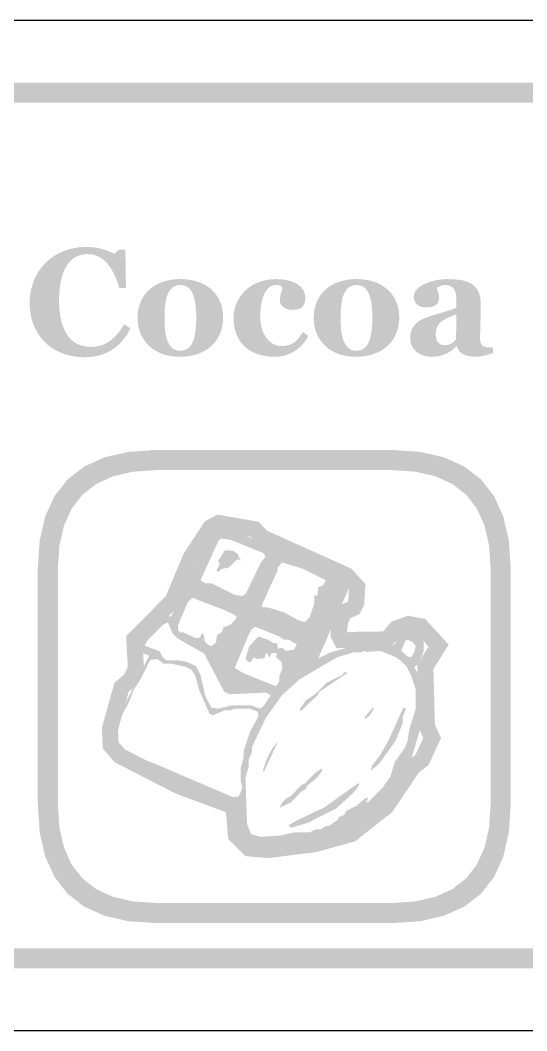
# Model space of a CAD drawing. Header units: millimetres. Extents: x 6 to 294, y 109 to 451.
# Drawn here: x 32.95 to 43.02, y 340.86 to 360.94 of the extents above; entities that cross this region are included whole.
import ezdxf

# ---------------------------------------------------------------- set-up
doc = ezdxf.new("R2010")
doc.units = ezdxf.units.MM
doc.layers.add('CUT', color=1, linetype='Continuous')
doc.layers.add('RASTER', color=7, linetype='Continuous')

msp = doc.modelspace()

# ---------------------------------------------------------------- hatches: boundary and pattern name
at = {"layer": 'RASTER'}
h = msp.add_hatch(color=7, dxfattribs=at)
h.paths.add_polyline_path([(7.2, 357.501), (7.234, 358.016), (7.337, 358.463), (7.509, 358.841), (7.75, 359.151), (8.059, 359.391), (8.438, 359.563), (8.884, 359.666), (9.4, 359.701), (66.6, 359.701), (67.116, 359.666), (67.563, 359.563), (67.941, 359.391), (68.25, 359.151), (68.491, 358.841), (68.663, 358.463), (68.766, 358.016), (68.8, 357.501), (68.8, 344.301), (68.766, 343.785), (68.663, 343.338), (68.491, 342.96), (68.25, 342.651), (67.941, 342.41), (67.563, 342.238), (67.116, 342.135), (66.6, 342.101), (9.4, 342.101), (8.884, 342.135), (8.438, 342.238), (8.059, 342.41), (7.75, 342.651), (7.509, 342.96), (7.337, 343.338), (7.234, 343.785), (7.2, 344.301)])
h.paths.add_polyline_path([(7.6, 357.501), (7.6, 344.301), (7.628, 343.879), (7.712, 343.513), (7.853, 343.204), (8.05, 342.951), (8.303, 342.754), (8.612, 342.613), (8.978, 342.529), (9.4, 342.501), (66.6, 342.501), (67.022, 342.529), (67.387, 342.613), (67.697, 342.754), (67.95, 342.951), (68.147, 343.204), (68.288, 343.513), (68.372, 343.879), (68.4, 344.301), (68.4, 357.501), (68.372, 357.923), (68.288, 358.288), (68.147, 358.598), (67.95, 358.851), (67.697, 359.048), (67.387, 359.188), (67.022, 359.273), (66.6, 359.301), (9.4, 359.301), (8.978, 359.273), (8.612, 359.188), (8.303, 359.048), (8.05, 358.851), (7.853, 358.598), (7.712, 358.288), (7.628, 357.923), (7.6, 357.501)], flags=0)
for points in [[(34.225, 354.245), (34.168, 354.246), (34.113, 354.25), (34.058, 354.256), (34.004, 354.264), (33.951, 354.274), (33.899, 354.287), (33.848, 354.302), (33.797, 354.319), (33.748, 354.339), (33.701, 354.36), (33.655, 354.384), (33.611, 354.41), (33.568, 354.438), (33.527, 354.468), (33.488, 354.5), (33.45, 354.534), (33.415, 354.569), (33.382, 354.607), (33.35, 354.646), (33.321, 354.688), (33.293, 354.731), (33.267, 354.777), (33.244, 354.825), (33.222, 354.874), (33.202, 354.926), (33.185, 354.978), (33.171, 355.032), (33.159, 355.087), (33.15, 355.144), (33.143, 355.201), (33.139, 355.26), (33.138, 355.32), (33.139, 355.38), (33.143, 355.439), (33.15, 355.497), (33.159, 355.553), (33.171, 355.608), (33.186, 355.663), (33.203, 355.716), (33.222, 355.768), (33.245, 355.818), (33.269, 355.867), (33.295, 355.914), (33.324, 355.96), (33.354, 356.004), (33.387, 356.046), (33.422, 356.086), (33.459, 356.125), (33.497, 356.16), (33.537, 356.194), (33.579, 356.226), (33.623, 356.256), (33.669, 356.283), (33.717, 356.309), (33.766, 356.332), (33.818, 356.354), (33.871, 356.373), (33.924, 356.389), (33.979, 356.403), (34.035, 356.415), (34.091, 356.424), (34.149, 356.43), (34.207, 356.434), (34.266, 356.435), (34.309, 356.434), (34.351, 356.432), (34.391, 356.429), (34.431, 356.425), (34.47, 356.419), (34.508, 356.412), (34.545, 356.403), (34.581, 356.393), (34.616, 356.383), (34.649, 356.372), (34.681, 356.36), (34.712, 356.349), (34.742, 356.337), (34.769, 356.325), (34.796, 356.312), (34.821, 356.299), (34.912, 356.379), (35.04, 356.379), (35.053, 355.621), (34.924, 355.621), (34.896, 355.705), (34.866, 355.783), (34.835, 355.855), (34.803, 355.922), (34.769, 355.982), (34.734, 356.038), (34.698, 356.087), (34.66, 356.13), (34.621, 356.168), (34.579, 356.202), (34.535, 356.229), (34.49, 356.252), (34.442, 356.27), (34.392, 356.283), (34.339, 356.29), (34.285, 356.293), (34.218, 356.289), (34.156, 356.278), (34.097, 356.259), (34.043, 356.232), (33.992, 356.198), (33.946, 356.157), (33.904, 356.107), (33.866, 356.051), (33.833, 355.987), (33.803, 355.917), (33.779, 355.841), (33.759, 355.759), (33.743, 355.671), (33.732, 355.577), (33.725, 355.477), (33.723, 355.37), (33.723, 355.309), (33.726, 355.251), (33.73, 355.195), (33.735, 355.141), (33.742, 355.089), (33.75, 355.04), (33.76, 354.992), (33.772, 354.948), (33.784, 354.905), (33.798, 354.864), (33.813, 354.826), (33.828, 354.79), (33.845, 354.755), (33.862, 354.723), (33.881, 354.693), (33.9, 354.666), (33.922, 354.639), (33.944, 354.614), (33.968, 354.59), (33.993, 354.569), (34.018, 354.55), (34.045, 354.532), (34.072, 354.516), (34.101, 354.502), (34.13, 354.49), (34.16, 354.479), (34.191, 354.471), (34.223, 354.463), (34.255, 354.458), (34.288, 354.453), (34.322, 354.451), (34.357, 354.45), (34.408, 354.452), (34.457, 354.457), (34.504, 354.466), (34.551, 354.478), (34.596, 354.494), (34.639, 354.513), (34.682, 354.535), (34.722, 354.562), (34.762, 354.591), (34.801, 354.624), (34.839, 354.661), (34.876, 354.701), (34.912, 354.745), (34.947, 354.793), (34.981, 354.844), (35.015, 354.898), (35.141, 354.822), (35.125, 354.79), (35.108, 354.76), (35.091, 354.729), (35.073, 354.7), (35.055, 354.672), (35.036, 354.644), (35.017, 354.617), (34.997, 354.592), (34.977, 354.567), (34.955, 354.542), (34.933, 354.519), (34.91, 354.497), (34.887, 354.475), (34.862, 354.455), (34.837, 354.435), (34.811, 354.417), (34.782, 354.397), (34.752, 354.378), (34.721, 354.361), (34.689, 354.345), (34.657, 354.33), (34.624, 354.315), (34.59, 354.302), (34.555, 354.291), (34.52, 354.28), (34.482, 354.271), (34.443, 354.263), (34.403, 354.256), (34.361, 354.252), (34.317, 354.248), (34.272, 354.246), (34.225, 354.245)], [(38.009, 354.254), (37.959, 354.255), (37.91, 354.258), (37.863, 354.262), (37.817, 354.269), (37.773, 354.277), (37.73, 354.287), (37.689, 354.299), (37.649, 354.313), (37.611, 354.329), (37.575, 354.346), (37.54, 354.364), (37.507, 354.383), (37.476, 354.404), (37.446, 354.427), (37.418, 354.45), (37.392, 354.475), (37.368, 354.502), (37.345, 354.529), (37.323, 354.558), (37.304, 354.589), (37.286, 354.62), (37.269, 354.653), (37.254, 354.686), (37.241, 354.721), (37.23, 354.757), (37.219, 354.794), (37.211, 354.831), (37.204, 354.87), (37.198, 354.909), (37.195, 354.948), (37.192, 354.989), (37.191, 355.03), (37.192, 355.068), (37.195, 355.106), (37.2, 355.142), (37.207, 355.179), (37.215, 355.215), (37.226, 355.251), (37.238, 355.286), (37.252, 355.32), (37.268, 355.354), (37.285, 355.387), (37.304, 355.419), (37.324, 355.45), (37.345, 355.479), (37.368, 355.508), (37.392, 355.535), (37.417, 355.562), (37.445, 355.588), (37.474, 355.613), (37.505, 355.636), (37.537, 355.658), (37.571, 355.679), (37.607, 355.698), (37.644, 355.716), (37.683, 355.733), (37.723, 355.748), (37.764, 355.761), (37.807, 355.772), (37.85, 355.78), (37.894, 355.787), (37.94, 355.792), (37.986, 355.795), (38.034, 355.796), (38.099, 355.795), (38.161, 355.79), (38.22, 355.782), (38.275, 355.771), (38.327, 355.757), (38.375, 355.739), (38.419, 355.718), (38.46, 355.695), (38.497, 355.668), (38.529, 355.639), (38.555, 355.608), (38.578, 355.575), (38.595, 355.54), (38.607, 355.502), (38.614, 355.462), (38.617, 355.42), (38.616, 355.394), (38.613, 355.37), (38.609, 355.347), (38.603, 355.325), (38.595, 355.304), (38.585, 355.285), (38.574, 355.267), (38.561, 355.25), (38.546, 355.235), (38.528, 355.222), (38.508, 355.211), (38.485, 355.202), (38.46, 355.195), (38.432, 355.19), (38.402, 355.187), (38.369, 355.186), (38.342, 355.186), (38.316, 355.189), (38.292, 355.193), (38.268, 355.199), (38.246, 355.206), (38.225, 355.215), (38.204, 355.226), (38.185, 355.238), (38.168, 355.252), (38.153, 355.267), (38.14, 355.282), (38.13, 355.299), (38.122, 355.317), (38.116, 355.336), (38.112, 355.355), (38.111, 355.376), (38.112, 355.394), (38.113, 355.412), (38.115, 355.43), (38.117, 355.447), (38.12, 355.465), (38.125, 355.483), (38.129, 355.5), (38.135, 355.518), (38.14, 355.535), (38.145, 355.551), (38.15, 355.566), (38.153, 355.58), (38.157, 355.593), (38.159, 355.605), (38.161, 355.615), (38.163, 355.625), (38.158, 355.631), (38.154, 355.637), (38.149, 355.643), (38.144, 355.648), (38.139, 355.653), (38.133, 355.658), (38.128, 355.662), (38.122, 355.665), (38.115, 355.669), (38.107, 355.671), (38.099, 355.674), (38.09, 355.676), (38.08, 355.677), (38.069, 355.678), (38.057, 355.679), (38.044, 355.679), (38.028, 355.679), (38.012, 355.677), (37.996, 355.675), (37.981, 355.672), (37.966, 355.667), (37.952, 355.662), (37.938, 355.656), (37.924, 355.648), (37.91, 355.64), (37.897, 355.63), (37.884, 355.619), (37.871, 355.606), (37.859, 355.592), (37.847, 355.576), (37.835, 355.559), (37.823, 355.54), (37.812, 355.521), (37.801, 355.5), (37.791, 355.478), (37.782, 355.454), (37.773, 355.429), (37.765, 355.402), (37.757, 355.374), (37.75, 355.344), (37.744, 355.312), (37.738, 355.279), (37.734, 355.244), (37.73, 355.208), (37.727, 355.17), (37.725, 355.131), (37.724, 355.09), (37.723, 355.048), (37.725, 354.984), (37.731, 354.924), (37.74, 354.867), (37.754, 354.812), (37.771, 354.761), (37.792, 354.714), (37.817, 354.669), (37.845, 354.627), (37.877, 354.59), (37.91, 354.558), (37.944, 354.53), (37.98, 354.508), (38.017, 354.49), (38.056, 354.478), (38.096, 354.47), (38.138, 354.468), (38.177, 354.469), (38.215, 354.472), (38.25, 354.478), (38.284, 354.486), (38.315, 354.496), (38.344, 354.509), (38.371, 354.523), (38.396, 354.54), (38.42, 354.559), (38.443, 354.58), (38.465, 354.603), (38.487, 354.628), (38.508, 354.655), (38.528, 354.683), (38.548, 354.714), (38.567, 354.746), (38.677, 354.67), (38.665, 354.648), (38.653, 354.626), (38.64, 354.605), (38.627, 354.584), (38.613, 354.564), (38.599, 354.545), (38.584, 354.525), (38.568, 354.507), (38.552, 354.488), (38.535, 354.471), (38.518, 354.453), (38.499, 354.437), (38.48, 354.421), (38.46, 354.405), (38.439, 354.39), (38.417, 354.376), (38.394, 354.361), (38.371, 354.347), (38.348, 354.335), (38.324, 354.323), (38.301, 354.312), (38.277, 354.302), (38.254, 354.293), (38.23, 354.285), (38.206, 354.277), (38.18, 354.271), (38.154, 354.266), (38.127, 354.262), (38.099, 354.258), (38.07, 354.256), (38.04, 354.254), (38.009, 354.254)]]:
    msp.add_hatch(color=7, dxfattribs=at).paths.add_polyline_path(points)
h = msp.add_hatch(color=7, dxfattribs=at)
h.paths.add_polyline_path([(36.761, 355.581), (36.787, 355.555), (36.812, 355.528), (36.835, 355.5), (36.856, 355.47), (36.876, 355.439), (36.895, 355.407), (36.911, 355.374), (36.926, 355.339), (36.94, 355.304), (36.951, 355.268), (36.961, 355.231), (36.969, 355.193), (36.975, 355.154), (36.98, 355.115), (36.983, 355.075), (36.983, 355.035), (36.983, 354.994), (36.98, 354.955), (36.975, 354.915), (36.969, 354.877), (36.961, 354.839), (36.952, 354.801), (36.94, 354.764), (36.927, 354.728), (36.912, 354.692), (36.896, 354.658), (36.877, 354.625), (36.858, 354.594), (36.836, 354.564), (36.813, 354.535), (36.788, 354.507), (36.762, 354.481), (36.733, 354.454), (36.702, 354.429), (36.669, 354.406), (36.635, 354.384), (36.6, 354.364), (36.563, 354.345), (36.525, 354.328), (36.486, 354.313), (36.445, 354.299), (36.403, 354.287), (36.359, 354.277), (36.314, 354.269), (36.268, 354.262), (36.22, 354.258), (36.17, 354.255), (36.119, 354.254), (36.075, 354.255), (36.032, 354.257), (35.989, 354.261), (35.948, 354.267), (35.907, 354.274), (35.867, 354.283), (35.828, 354.293), (35.79, 354.305), (35.753, 354.319), (35.717, 354.334), (35.683, 354.351), (35.649, 354.369), (35.616, 354.389), (35.584, 354.411), (35.554, 354.434), (35.524, 354.459), (35.497, 354.484), (35.472, 354.511), (35.448, 354.539), (35.425, 354.569), (35.404, 354.6), (35.384, 354.632), (35.365, 354.666), (35.349, 354.701), (35.334, 354.738), (35.32, 354.776), (35.309, 354.814), (35.3, 354.854), (35.293, 354.895), (35.288, 354.937), (35.285, 354.98), (35.284, 355.024), (35.285, 355.068), (35.288, 355.11), (35.292, 355.151), (35.298, 355.191), (35.306, 355.229), (35.316, 355.266), (35.327, 355.302), (35.341, 355.337), (35.356, 355.371), (35.372, 355.404), (35.391, 355.436), (35.411, 355.467), (35.433, 355.497), (35.457, 355.526), (35.482, 355.554), (35.51, 355.581), (35.538, 355.606), (35.567, 355.629), (35.598, 355.651), (35.631, 355.672), (35.665, 355.691), (35.701, 355.709), (35.738, 355.725), (35.777, 355.74), (35.817, 355.753), (35.859, 355.765), (35.902, 355.774), (35.945, 355.782), (35.99, 355.788), (36.037, 355.793), (36.084, 355.796), (36.132, 355.796), (36.183, 355.796), (36.232, 355.793), (36.279, 355.788), (36.325, 355.782), (36.37, 355.774), (36.412, 355.765), (36.454, 355.753), (36.493, 355.74), (36.532, 355.725), (36.569, 355.709), (36.604, 355.691), (36.638, 355.672), (36.671, 355.651), (36.702, 355.629), (36.732, 355.606), (36.761, 355.581)])
h.paths.add_polyline_path([(36.386, 354.566), (36.394, 354.587), (36.401, 354.609), (36.408, 354.632), (36.414, 354.657), (36.419, 354.682), (36.425, 354.709), (36.429, 354.736), (36.433, 354.765), (36.437, 354.795), (36.44, 354.826), (36.443, 354.858), (36.445, 354.892), (36.447, 354.927), (36.448, 354.962), (36.448, 354.999), (36.449, 355.038), (36.449, 355.064), (36.448, 355.091), (36.447, 355.119), (36.445, 355.147), (36.443, 355.177), (36.44, 355.208), (36.438, 355.239), (36.434, 355.272), (36.43, 355.304), (36.426, 355.334), (36.421, 355.363), (36.416, 355.39), (36.41, 355.415), (36.404, 355.438), (36.397, 355.46), (36.39, 355.48), (36.381, 355.502), (36.371, 355.524), (36.36, 355.544), (36.348, 355.562), (36.336, 355.58), (36.322, 355.596), (36.308, 355.611), (36.293, 355.625), (36.277, 355.637), (36.26, 355.648), (36.241, 355.657), (36.222, 355.665), (36.202, 355.67), (36.181, 355.674), (36.159, 355.677), (36.135, 355.678), (36.11, 355.677), (36.086, 355.674), (36.063, 355.67), (36.042, 355.663), (36.022, 355.655), (36.003, 355.646), (35.985, 355.634), (35.969, 355.621), (35.954, 355.606), (35.94, 355.59), (35.926, 355.573), (35.914, 355.555), (35.902, 355.536), (35.892, 355.516), (35.882, 355.495), (35.873, 355.473), (35.866, 355.451), (35.859, 355.429), (35.853, 355.406), (35.847, 355.382), (35.842, 355.357), (35.838, 355.331), (35.834, 355.305), (35.831, 355.277), (35.828, 355.249), (35.825, 355.22), (35.823, 355.192), (35.822, 355.163), (35.82, 355.133), (35.82, 355.104), (35.819, 355.074), (35.819, 355.043), (35.819, 355.004), (35.819, 354.967), (35.82, 354.931), (35.821, 354.898), (35.823, 354.865), (35.825, 354.835), (35.827, 354.806), (35.829, 354.779), (35.832, 354.753), (35.836, 354.727), (35.841, 354.7), (35.847, 354.674), (35.853, 354.648), (35.861, 354.622), (35.869, 354.595), (35.879, 354.569), (35.888, 354.547), (35.898, 354.526), (35.908, 354.506), (35.92, 354.488), (35.932, 354.47), (35.946, 354.454), (35.96, 354.439), (35.976, 354.425), (35.992, 354.413), (36.009, 354.402), (36.028, 354.393), (36.047, 354.386), (36.067, 354.38), (36.089, 354.376), (36.112, 354.373), (36.135, 354.373), (36.157, 354.373), (36.178, 354.376), (36.198, 354.379), (36.217, 354.385), (36.235, 354.392), (36.253, 354.4), (36.27, 354.41), (36.286, 354.422), (36.301, 354.435), (36.316, 354.449), (36.33, 354.465), (36.343, 354.482), (36.355, 354.501), (36.366, 354.521), (36.376, 354.543), (36.386, 354.566)], flags=0)
h = msp.add_hatch(color=7, dxfattribs=at)
h.paths.add_polyline_path([(40.262, 355.581), (40.288, 355.555), (40.313, 355.528), (40.336, 355.5), (40.357, 355.47), (40.377, 355.439), (40.395, 355.407), (40.412, 355.374), (40.427, 355.339), (40.441, 355.304), (40.452, 355.268), (40.462, 355.231), (40.47, 355.193), (40.476, 355.154), (40.481, 355.115), (40.483, 355.075), (40.484, 355.035), (40.483, 354.994), (40.481, 354.955), (40.476, 354.915), (40.47, 354.877), (40.462, 354.839), (40.453, 354.801), (40.441, 354.764), (40.428, 354.728), (40.413, 354.692), (40.397, 354.658), (40.378, 354.625), (40.359, 354.594), (40.337, 354.564), (40.314, 354.535), (40.289, 354.507), (40.263, 354.481), (40.234, 354.454), (40.203, 354.429), (40.17, 354.406), (40.136, 354.384), (40.101, 354.364), (40.064, 354.345), (40.026, 354.328), (39.987, 354.313), (39.946, 354.299), (39.904, 354.287), (39.86, 354.277), (39.815, 354.269), (39.769, 354.262), (39.721, 354.258), (39.671, 354.255), (39.62, 354.254), (39.576, 354.255), (39.533, 354.257), (39.49, 354.261), (39.449, 354.267), (39.408, 354.274), (39.368, 354.283), (39.329, 354.293), (39.291, 354.305), (39.254, 354.319), (39.218, 354.334), (39.183, 354.351), (39.15, 354.369), (39.117, 354.389), (39.085, 354.411), (39.055, 354.434), (39.025, 354.459), (38.998, 354.484), (38.973, 354.511), (38.948, 354.539), (38.926, 354.569), (38.905, 354.6), (38.885, 354.632), (38.866, 354.666), (38.85, 354.701), (38.835, 354.738), (38.821, 354.776), (38.81, 354.814), (38.801, 354.854), (38.794, 354.895), (38.789, 354.937), (38.786, 354.98), (38.785, 355.024), (38.786, 355.068), (38.789, 355.11), (38.793, 355.151), (38.799, 355.191), (38.807, 355.229), (38.817, 355.266), (38.828, 355.302), (38.842, 355.337), (38.857, 355.371), (38.873, 355.404), (38.892, 355.436), (38.912, 355.467), (38.934, 355.497), (38.958, 355.526), (38.983, 355.554), (39.011, 355.581), (39.039, 355.606), (39.068, 355.629), (39.099, 355.651), (39.132, 355.672), (39.166, 355.691), (39.202, 355.709), (39.239, 355.725), (39.278, 355.74), (39.318, 355.753), (39.36, 355.765), (39.403, 355.774), (39.446, 355.782), (39.491, 355.788), (39.537, 355.793), (39.585, 355.796), (39.633, 355.796), (39.684, 355.796), (39.733, 355.793), (39.78, 355.788), (39.826, 355.782), (39.87, 355.774), (39.913, 355.765), (39.955, 355.753), (39.994, 355.74), (40.033, 355.725), (40.07, 355.709), (40.105, 355.691), (40.139, 355.672), (40.172, 355.651), (40.203, 355.629), (40.233, 355.606), (40.262, 355.581)])
h.paths.add_polyline_path([(39.887, 354.566), (39.895, 354.587), (39.902, 354.609), (39.909, 354.632), (39.915, 354.657), (39.92, 354.682), (39.926, 354.709), (39.93, 354.736), (39.934, 354.765), (39.938, 354.795), (39.941, 354.826), (39.944, 354.858), (39.946, 354.892), (39.948, 354.927), (39.949, 354.962), (39.949, 354.999), (39.95, 355.038), (39.949, 355.064), (39.949, 355.091), (39.948, 355.119), (39.946, 355.147), (39.944, 355.177), (39.941, 355.208), (39.938, 355.239), (39.935, 355.272), (39.931, 355.304), (39.927, 355.334), (39.922, 355.363), (39.917, 355.39), (39.911, 355.415), (39.905, 355.438), (39.898, 355.46), (39.891, 355.48), (39.882, 355.502), (39.872, 355.524), (39.861, 355.544), (39.849, 355.562), (39.837, 355.58), (39.823, 355.596), (39.809, 355.611), (39.794, 355.625), (39.778, 355.637), (39.761, 355.648), (39.742, 355.657), (39.723, 355.665), (39.703, 355.67), (39.682, 355.674), (39.66, 355.677), (39.636, 355.678), (39.611, 355.677), (39.587, 355.674), (39.564, 355.67), (39.543, 355.663), (39.523, 355.655), (39.504, 355.646), (39.486, 355.634), (39.47, 355.621), (39.455, 355.606), (39.441, 355.59), (39.427, 355.573), (39.415, 355.555), (39.403, 355.536), (39.393, 355.516), (39.383, 355.495), (39.374, 355.473), (39.367, 355.451), (39.36, 355.429), (39.354, 355.406), (39.348, 355.382), (39.343, 355.357), (39.339, 355.331), (39.335, 355.305), (39.332, 355.277), (39.329, 355.249), (39.326, 355.22), (39.324, 355.192), (39.323, 355.163), (39.321, 355.133), (39.321, 355.104), (39.32, 355.074), (39.32, 355.043), (39.32, 355.004), (39.32, 354.967), (39.321, 354.931), (39.322, 354.898), (39.324, 354.865), (39.326, 354.835), (39.328, 354.806), (39.33, 354.779), (39.333, 354.753), (39.337, 354.727), (39.342, 354.7), (39.348, 354.674), (39.354, 354.648), (39.362, 354.622), (39.37, 354.595), (39.38, 354.569), (39.389, 354.547), (39.399, 354.526), (39.409, 354.506), (39.421, 354.488), (39.433, 354.47), (39.447, 354.454), (39.461, 354.439), (39.477, 354.425), (39.493, 354.413), (39.51, 354.402), (39.529, 354.393), (39.548, 354.386), (39.568, 354.38), (39.59, 354.376), (39.613, 354.373), (39.636, 354.373), (39.658, 354.373), (39.679, 354.376), (39.699, 354.379), (39.718, 354.385), (39.736, 354.392), (39.754, 354.4), (39.771, 354.41), (39.787, 354.422), (39.802, 354.435), (39.817, 354.449), (39.831, 354.465), (39.844, 354.482), (39.856, 354.501), (39.867, 354.521), (39.877, 354.543), (39.887, 354.566)], flags=0)
h = msp.add_hatch(color=7, dxfattribs=at)
h.paths.add_polyline_path([(42.348, 354.332), (42.331, 354.325), (42.314, 354.318), (42.296, 354.311), (42.277, 354.305), (42.258, 354.298), (42.238, 354.292), (42.217, 354.286), (42.195, 354.28), (42.173, 354.275), (42.151, 354.27), (42.128, 354.266), (42.105, 354.263), (42.081, 354.26), (42.058, 354.258), (42.034, 354.257), (42.009, 354.257), (41.966, 354.258), (41.925, 354.26), (41.888, 354.264), (41.853, 354.27), (41.821, 354.278), (41.793, 354.287), (41.767, 354.298), (41.744, 354.31), (41.724, 354.324), (41.705, 354.34), (41.688, 354.357), (41.673, 354.375), (41.659, 354.395), (41.647, 354.416), (41.637, 354.439), (41.628, 354.463), (41.62, 354.463), (41.607, 354.451), (41.595, 354.439), (41.583, 354.428), (41.571, 354.417), (41.559, 354.407), (41.547, 354.397), (41.535, 354.387), (41.524, 354.378), (41.512, 354.37), (41.5, 354.361), (41.488, 354.354), (41.476, 354.346), (41.463, 354.338), (41.451, 354.331), (41.438, 354.325), (41.425, 354.318), (41.408, 354.311), (41.391, 354.303), (41.374, 354.297), (41.357, 354.29), (41.341, 354.285), (41.324, 354.28), (41.308, 354.275), (41.292, 354.271), (41.276, 354.267), (41.257, 354.264), (41.237, 354.261), (41.216, 354.259), (41.193, 354.258), (41.168, 354.256), (41.142, 354.256), (41.114, 354.255), (41.073, 354.257), (41.032, 354.262), (40.994, 354.269), (40.957, 354.28), (40.921, 354.295), (40.887, 354.312), (40.855, 354.332), (40.824, 354.356), (40.796, 354.382), (40.772, 354.41), (40.751, 354.44), (40.734, 354.472), (40.721, 354.507), (40.712, 354.543), (40.706, 354.581), (40.704, 354.622), (40.705, 354.645), (40.706, 354.667), (40.708, 354.689), (40.711, 354.71), (40.714, 354.729), (40.719, 354.748), (40.724, 354.766), (40.73, 354.783), (40.737, 354.8), (40.745, 354.816), (40.753, 354.831), (40.762, 354.846), (40.772, 354.861), (40.782, 354.875), (40.793, 354.888), (40.805, 354.901), (40.816, 354.913), (40.828, 354.924), (40.84, 354.934), (40.853, 354.944), (40.866, 354.954), (40.879, 354.963), (40.893, 354.971), (40.907, 354.979), (40.922, 354.987), (40.937, 354.994), (40.952, 355.001), (40.968, 355.009), (40.984, 355.016), (41, 355.023), (41.017, 355.029), (41.034, 355.036), (41.067, 355.048), (41.103, 355.061), (41.14, 355.073), (41.179, 355.085), (41.219, 355.098), (41.261, 355.111), (41.305, 355.124), (41.35, 355.136), (41.395, 355.149), (41.436, 355.162), (41.475, 355.174), (41.51, 355.186), (41.542, 355.197), (41.571, 355.208), (41.597, 355.219), (41.62, 355.23), (41.62, 355.37), (41.62, 355.38), (41.619, 355.39), (41.619, 355.401), (41.618, 355.413), (41.617, 355.425), (41.616, 355.438), (41.615, 355.452), (41.614, 355.467), (41.612, 355.482), (41.61, 355.496), (41.608, 355.509), (41.605, 355.522), (41.601, 355.534), (41.598, 355.546), (41.593, 355.557), (41.589, 355.568), (41.583, 355.579), (41.577, 355.59), (41.57, 355.601), (41.563, 355.611), (41.554, 355.621), (41.545, 355.63), (41.535, 355.639), (41.524, 355.647), (41.513, 355.655), (41.501, 355.661), (41.488, 355.667), (41.474, 355.671), (41.459, 355.675), (41.443, 355.677), (41.426, 355.679), (41.409, 355.679), (41.393, 355.679), (41.378, 355.678), (41.363, 355.677), (41.35, 355.675), (41.336, 355.672), (41.324, 355.669), (41.312, 355.665), (41.301, 355.661), (41.29, 355.656), (41.28, 355.652), (41.271, 355.647), (41.262, 355.642), (41.254, 355.638), (41.246, 355.633), (41.238, 355.628), (41.231, 355.624), (41.233, 355.616), (41.235, 355.607), (41.237, 355.597), (41.24, 355.587), (41.243, 355.575), (41.247, 355.562), (41.251, 355.549), (41.256, 355.534), (41.261, 355.519), (41.265, 355.504), (41.269, 355.49), (41.272, 355.475), (41.274, 355.461), (41.276, 355.447), (41.277, 355.432), (41.277, 355.418), (41.277, 355.412), (41.276, 355.405), (41.275, 355.398), (41.274, 355.39), (41.272, 355.382), (41.269, 355.374), (41.267, 355.365), (41.264, 355.356), (41.26, 355.347), (41.256, 355.338), (41.252, 355.33), (41.248, 355.323), (41.243, 355.316), (41.237, 355.309), (41.232, 355.303), (41.226, 355.297), (41.217, 355.29), (41.208, 355.283), (41.199, 355.277), (41.19, 355.271), (41.18, 355.265), (41.171, 355.26), (41.16, 355.256), (41.15, 355.251), (41.139, 355.248), (41.126, 355.244), (41.113, 355.242), (41.097, 355.239), (41.081, 355.238), (41.062, 355.236), (41.043, 355.236), (41.022, 355.235), (40.992, 355.236), (40.964, 355.239), (40.938, 355.244), (40.914, 355.25), (40.892, 355.259), (40.871, 355.269), (40.853, 355.281), (40.836, 355.295), (40.821, 355.31), (40.808, 355.327), (40.798, 355.344), (40.789, 355.363), (40.782, 355.383), (40.777, 355.404), (40.774, 355.426), (40.773, 355.449), (40.774, 355.469), (40.777, 355.489), (40.782, 355.508), (40.789, 355.527), (40.798, 355.545), (40.81, 355.563), (40.823, 355.58), (40.838, 355.596), (40.855, 355.612), (40.873, 355.628), (40.891, 355.642), (40.91, 355.656), (40.931, 355.669), (40.952, 355.681), (40.974, 355.693), (40.997, 355.704), (41.021, 355.715), (41.045, 355.725), (41.07, 355.734), (41.096, 355.743), (41.123, 355.751), (41.151, 355.759), (41.18, 355.766), (41.209, 355.772), (41.239, 355.778), (41.268, 355.783), (41.297, 355.787), (41.325, 355.79), (41.353, 355.793), (41.38, 355.795), (41.406, 355.796), (41.432, 355.796), (41.467, 355.796), (41.502, 355.795), (41.535, 355.794), (41.568, 355.792), (41.601, 355.79), (41.632, 355.787), (41.663, 355.784), (41.693, 355.78), (41.722, 355.775), (41.751, 355.769), (41.779, 355.762), (41.806, 355.754), (41.832, 355.744), (41.858, 355.734), (41.883, 355.723), (41.907, 355.71), (41.929, 355.696), (41.95, 355.681), (41.97, 355.665), (41.988, 355.647), (42.006, 355.628), (42.022, 355.607), (42.037, 355.585), (42.051, 355.561), (42.064, 355.536), (42.074, 355.509), (42.084, 355.48), (42.091, 355.449), (42.097, 355.416), (42.101, 355.382), (42.104, 355.345), (42.104, 355.307), (42.104, 355.265), (42.104, 355.221), (42.104, 355.174), (42.103, 355.126), (42.102, 355.076), (42.101, 355.024), (42.099, 354.97), (42.098, 354.915), (42.096, 354.86), (42.095, 354.811), (42.094, 354.766), (42.093, 354.726), (42.092, 354.691), (42.092, 354.661), (42.091, 354.636), (42.091, 354.616), (42.092, 354.6), (42.093, 354.585), (42.094, 354.57), (42.096, 354.557), (42.099, 354.544), (42.102, 354.533), (42.106, 354.522), (42.111, 354.512), (42.116, 354.503), (42.122, 354.494), (42.129, 354.486), (42.136, 354.478), (42.144, 354.472), (42.153, 354.465), (42.162, 354.46), (42.172, 354.455), (42.179, 354.452), (42.186, 354.449), (42.195, 354.447), (42.204, 354.445), (42.214, 354.444), (42.225, 354.442), (42.237, 354.441), (42.25, 354.441), (42.263, 354.44), (42.276, 354.44), (42.289, 354.439), (42.301, 354.439), (42.313, 354.439), (42.325, 354.439), (42.337, 354.439), (42.348, 354.438)])
h.paths.add_polyline_path([(41.62, 355.095), (41.599, 355.088), (41.579, 355.08), (41.558, 355.073), (41.538, 355.065), (41.518, 355.057), (41.497, 355.048), (41.477, 355.04), (41.457, 355.031), (41.437, 355.022), (41.419, 355.013), (41.401, 355.004), (41.384, 354.994), (41.368, 354.985), (41.353, 354.975), (41.338, 354.965), (41.325, 354.956), (41.312, 354.945), (41.3, 354.934), (41.288, 354.922), (41.277, 354.909), (41.267, 354.895), (41.257, 354.881), (41.248, 354.866), (41.24, 354.851), (41.233, 354.835), (41.227, 354.818), (41.221, 354.8), (41.217, 354.781), (41.214, 354.762), (41.211, 354.742), (41.21, 354.722), (41.209, 354.701), (41.21, 354.673), (41.213, 354.648), (41.217, 354.624), (41.222, 354.602), (41.23, 354.582), (41.239, 354.565), (41.249, 354.549), (41.261, 354.535), (41.275, 354.523), (41.289, 354.513), (41.304, 354.504), (41.32, 354.497), (41.336, 354.491), (41.353, 354.487), (41.371, 354.485), (41.39, 354.484), (41.409, 354.484), (41.428, 354.486), (41.446, 354.489), (41.463, 354.492), (41.479, 354.497), (41.494, 354.502), (41.509, 354.509), (41.522, 354.517), (41.535, 354.525), (41.547, 354.534), (41.559, 354.544), (41.571, 354.554), (41.582, 354.564), (41.593, 354.575), (41.604, 354.586), (41.614, 354.598)], flags=0)
h = msp.add_hatch(color=7, dxfattribs=at)
h.paths.add_polyline_path([(33.3, 350.051), (33.337, 350.602), (33.447, 351.079), (33.63, 351.483), (33.888, 351.813), (34.218, 352.07), (34.622, 352.254), (35.099, 352.364), (35.65, 352.401), (40.35, 352.401), (40.901, 352.364), (41.378, 352.254), (41.782, 352.07), (42.113, 351.813), (42.37, 351.483), (42.553, 351.079), (42.663, 350.602), (42.7, 350.051), (42.7, 345.351), (42.663, 344.8), (42.553, 344.323), (42.37, 343.919), (42.113, 343.588), (41.782, 343.331), (41.378, 343.148), (40.901, 343.038), (40.35, 343.001), (35.65, 343.001), (35.099, 343.038), (34.622, 343.148), (34.218, 343.331), (33.888, 343.588), (33.63, 343.919), (33.447, 344.323), (33.337, 344.8), (33.3, 345.351)])
h.paths.add_polyline_path([(33.7, 350.051), (33.7, 345.351), (33.73, 344.894), (33.822, 344.498), (33.974, 344.163), (34.188, 343.888), (34.462, 343.675), (34.797, 343.523), (35.193, 343.431), (35.65, 343.401), (40.35, 343.401), (40.807, 343.431), (41.203, 343.523), (41.538, 343.675), (41.813, 343.888), (42.026, 344.163), (42.178, 344.498), (42.27, 344.894), (42.3, 345.351), (42.3, 350.051), (42.27, 350.508), (42.178, 350.904), (42.026, 351.239), (41.813, 351.513), (41.538, 351.727), (41.203, 351.879), (40.807, 351.97), (40.35, 352.001), (35.65, 352.001), (35.193, 351.97), (34.797, 351.879), (34.462, 351.727), (34.188, 351.513), (33.974, 351.239), (33.822, 350.904), (33.73, 350.508), (33.7, 350.051)], flags=0)
h = msp.add_hatch(color=7, dxfattribs=at)
h.paths.add_polyline_path([(36.87, 351.118), (37.688, 350.975), (37.86, 350.797), (39.534, 350.043), (39.813, 349.738), (39.787, 349.324), (39.692, 349.14), (39.515, 349.059), (39.466, 348.968), (39.443, 348.76), (39.43, 348.785), (40.16, 348.796), (40.335, 348.994), (40.66, 349.108), (40.998, 349.046), (41.467, 348.534), (41.163, 348.047), (41.193, 346.946), (41.315, 346.676), (41.064, 346.14), (40.875, 345.992), (40.348, 345.21), (39.608, 344.626), (38.841, 344.413), (37.877, 344.291), (37.422, 344.333), (37.084, 344.671), (37.041, 345.189), (37.029, 345.208), (36.044, 345.573), (34.828, 346.197), (34.592, 346.467), (34.572, 346.877), (34.822, 347.772), (35.02, 347.943), (35.089, 348.095), (35.055, 348.702), (35.846, 349.5), (36.197, 350.34), (36.62, 350.983)])
h.paths.add_polyline_path([(36.924, 350.784), (36.843, 350.74), (36.481, 350.189), (36.117, 349.319), (35.382, 348.578), (35.412, 348.035), (35.283, 347.747), (35.104, 347.593), (34.894, 346.841), (34.906, 346.594), (35.028, 346.454), (36.174, 345.866), (37.238, 345.472), (37.353, 345.298), (37.394, 344.814), (37.567, 344.641), (37.871, 344.613), (38.778, 344.728), (39.46, 344.917), (40.111, 345.431), (40.638, 346.213), (40.806, 346.345), (40.963, 346.678), (40.875, 346.873), (40.841, 348.135), (41.067, 348.497), (40.834, 348.751), (40.686, 348.778), (40.52, 348.72), (40.306, 348.478), (39.236, 348.463), (39.114, 348.699), (39.155, 349.065), (39.284, 349.306), (39.459, 349.385), (39.472, 349.411), (39.485, 349.622), (39.342, 349.778), (37.672, 350.53), (37.53, 350.678), (36.924, 350.784)], flags=0)
h = msp.add_hatch(color=7, dxfattribs=at)
h.paths.add_polyline_path([(36.894, 350.858), (37.012, 350.868), (37.332, 350.74), (39.055, 350.006), (39.384, 349.824), (39.47, 349.623), (38.873, 348.26), (39.119, 348.378), (39.661, 348.538), (40.076, 348.57), (40.332, 348.506), (40.405, 348.56), (40.482, 348.739), (40.555, 348.793), (40.747, 348.793), (40.916, 348.707), (40.97, 348.602), (40.97, 348.41), (40.938, 348.314), (40.852, 348.145), (40.788, 348.081), (40.938, 347.772), (40.97, 347.612), (40.97, 347.261), (40.938, 347.197), (40.906, 346.878), (40.715, 346.24), (40.565, 345.943), (40.246, 345.496), (39.894, 345.145), (39.607, 344.953), (39.247, 344.771), (38.927, 344.676), (38.608, 344.644), (38.544, 344.612), (38.353, 344.612), (38.034, 344.548), (37.587, 344.548), (37.418, 344.634), (37.3, 344.835), (37.3, 345.346), (37.277, 345.387), (36.374, 345.761), (35.458, 346.185), (35.512, 346.208), (35.608, 346.176), (37.172, 345.506), (37.29, 345.515), (37.332, 345.601), (37.363, 345.697), (37.332, 345.825), (37.332, 346.08), (37.395, 346.304), (37.395, 346.431), (37.523, 346.814), (37.683, 347.101), (37.683, 347.165), (37.66, 347.207), (37.523, 347.261), (37.204, 347.261), (37.14, 347.229), (37.012, 347.229), (36.789, 347.133), (36.715, 347.156), (36.502, 347.644), (36.428, 347.922), (36.352, 348.037), (36.246, 348.091), (35.959, 348.155), (35.799, 348.155), (35.672, 348.25), (35.535, 348.228), (35.33, 347.826), (35.215, 347.654), (35.097, 347.357), (34.97, 347.133), (34.906, 346.974), (34.906, 346.878), (34.842, 346.75), (34.842, 346.655), (34.896, 346.549), (34.992, 346.454), (35.439, 346.217), (35.321, 346.24), (34.96, 346.422), (34.864, 346.517), (34.81, 346.623), (34.81, 346.814), (34.906, 347.101), (35.512, 348.314), (35.311, 348.4), (35.289, 348.57), (35.426, 348.752), (35.49, 348.784), (35.694, 348.994), (35.873, 349.103), (35.949, 349.09), (36.747, 350.718), (36.811, 350.813)])
h.paths.add_polyline_path([(36.948, 350.644), (36.894, 350.603), (36.534, 349.814), (36.629, 349.751), (36.757, 349.751), (37.204, 349.527), (37.363, 349.495), (37.437, 349.55), (37.737, 350.175), (37.833, 350.284), (37.778, 350.357), (37.14, 350.612)], flags=0)
h.paths.add_polyline_path([(37.022, 350.411), (37.181, 350.399), (37.277, 350.335), (37.309, 350.239), (37.354, 350.207), (37.268, 350.229), (37.086, 350.06), (36.948, 350.038), (36.885, 349.974), (36.853, 350.006), (36.917, 350.134), (36.885, 350.197)], flags=0)
h.paths.add_polyline_path([(38.161, 350.166), (38.066, 350.07), (38.066, 350.006), (37.746, 349.304), (37.778, 349.272), (37.874, 349.272), (38.193, 349.176), (38.481, 349.017), (38.608, 348.985), (38.704, 349.08), (38.8, 349.368), (38.79, 349.505), (38.854, 349.505), (38.873, 349.677), (38.969, 349.709), (39.023, 349.814), (38.576, 350.038)], flags=0)
h.paths.add_polyline_path([(36.374, 349.463), (36.278, 349.368), (36.087, 348.921), (36.087, 348.825), (36.128, 348.771), (36.173, 348.784), (36.438, 348.665), (36.524, 348.675), (36.565, 348.761), (36.597, 348.729), (36.62, 348.592), (36.684, 348.528), (36.757, 348.506), (36.843, 348.579), (36.862, 348.72), (36.958, 348.784), (36.99, 348.879), (37.13, 348.93), (37.258, 349.071), (37.213, 349.122), (37.044, 349.208)], flags=0)
h.paths.add_polyline_path([(35.886, 348.975), (35.79, 348.93), (35.471, 348.611), (35.426, 348.515), (35.726, 348.4), (35.79, 348.273), (35.863, 348.219), (36.119, 348.219), (36.278, 348.187), (36.447, 348.1), (36.534, 347.931), (36.629, 347.516), (36.747, 347.283), (36.885, 347.261), (37.14, 347.325), (37.555, 347.325), (37.715, 347.261), (37.788, 347.315), (37.928, 347.526), (37.842, 347.58), (37.108, 347.548), (37.003, 347.603), (36.607, 348.356), (36.077, 348.656), (35.981, 348.752)], flags=0)
h.paths.add_polyline_path([(37.619, 348.889), (37.545, 348.835), (37.491, 348.729), (37.213, 348.069), (37.395, 347.963), (38.034, 347.708), (38.098, 347.804), (38.098, 347.899), (38.161, 348.059), (38.139, 348.196), (38.034, 348.282), (38.056, 348.369), (37.948, 348.369), (37.906, 348.282), (37.842, 348.378), (37.801, 348.26), (37.651, 348.25), (37.587, 348.282), (37.545, 348.196), (37.491, 348.187), (37.427, 348.25), (37.501, 348.496), (37.683, 348.697), (37.874, 348.633), (37.97, 348.57), (38.056, 348.56), (38.075, 348.452), (38.161, 348.474), (38.225, 348.41), (38.394, 348.432), (38.449, 348.538), (38.289, 348.633), (38.193, 348.633), (38.098, 348.697)], flags=0)
h.paths.add_polyline_path([(40.651, 348.633), (40.609, 348.611), (40.523, 348.41), (40.641, 348.305), (40.715, 348.282), (40.779, 348.378), (40.811, 348.506), (40.756, 348.579)], flags=0)
h.paths.add_polyline_path([(39.789, 348.41), (39.725, 348.378), (39.566, 348.378), (39.247, 348.282), (38.503, 347.845), (38.152, 347.526), (37.833, 347.079), (37.555, 346.495), (37.555, 346.399), (37.491, 346.24), (37.491, 346.112), (37.427, 345.889), (37.459, 344.963), (37.545, 344.762), (37.724, 344.717), (38.129, 344.74), (38.385, 344.803), (38.704, 344.803), (38.832, 344.867), (38.927, 344.867), (39.023, 344.931), (39.087, 344.931), (39.256, 345.049), (39.288, 345.113), (39.384, 345.145), (39.428, 345.228), (39.639, 345.336), (39.811, 345.483), (39.875, 345.496), (39.821, 345.41), (39.863, 345.4), (40.15, 345.688), (40.309, 345.911), (40.396, 346.208), (40.597, 346.485), (40.651, 346.623), (40.683, 346.846), (40.811, 347.261), (40.811, 347.644), (40.724, 347.909), (40.629, 348.1), (40.533, 348.196), (40.405, 348.292), (40.108, 348.41), (39.843, 348.388)], flags=0)
h.paths.add_polyline_path([(39.384, 347.986), (39.46, 347.973), (38.905, 347.603), (38.873, 347.539), (38.522, 347.207), (38.512, 347.261), (38.631, 347.43), (38.822, 347.558), (39.045, 347.781), (39.365, 347.941)], flags=0)
h.paths.add_polyline_path([(39.958, 347.283), (39.981, 347.261), (39.894, 347.124), (39.799, 347.047), (39.811, 347.111)], flags=0)
h.paths.add_polyline_path([(40.565, 347.283), (40.619, 347.261), (40.555, 347.101), (40.555, 346.974), (40.405, 346.613), (40.099, 346.185), (39.926, 346.026), (39.939, 346.122), (40.118, 346.358), (40.277, 346.645)], flags=0)
h.paths.add_polyline_path([(38.075, 346.613), (37.788, 345.994), (37.778, 346.048), (37.842, 346.24), (37.96, 346.473)], flags=0)
h.paths.add_polyline_path([(38.937, 346.071), (38.959, 346.048), (38.937, 346.007), (38.841, 345.879), (38.662, 345.739), (38.618, 345.656), (38.535, 345.611), (38.331, 345.4), (38.107, 345.292), (38.152, 345.387), (38.248, 345.483), (38.331, 345.528), (38.535, 345.739), (38.618, 345.783), (38.822, 345.994)], flags=0)
h.paths.add_polyline_path([(39.671, 345.783), (39.693, 345.761), (39.671, 345.719), (39.575, 345.592), (39.224, 345.273), (38.672, 344.995), (38.353, 344.899), (38.299, 344.909), (38.299, 344.953), (38.439, 345.036), (39.001, 345.304)], flags=0)

# ---------------------------------------------------------------- linework, layer by layer
at = {"layer": 'CUT'}
for points in [[(8.999, 360.941), (67.001, 360.941)], [(67.001, 340.861), (8.999, 340.861)]]:
    msp.add_lwpolyline(points, dxfattribs=at)

doc.saveas('drawing.dxf')
